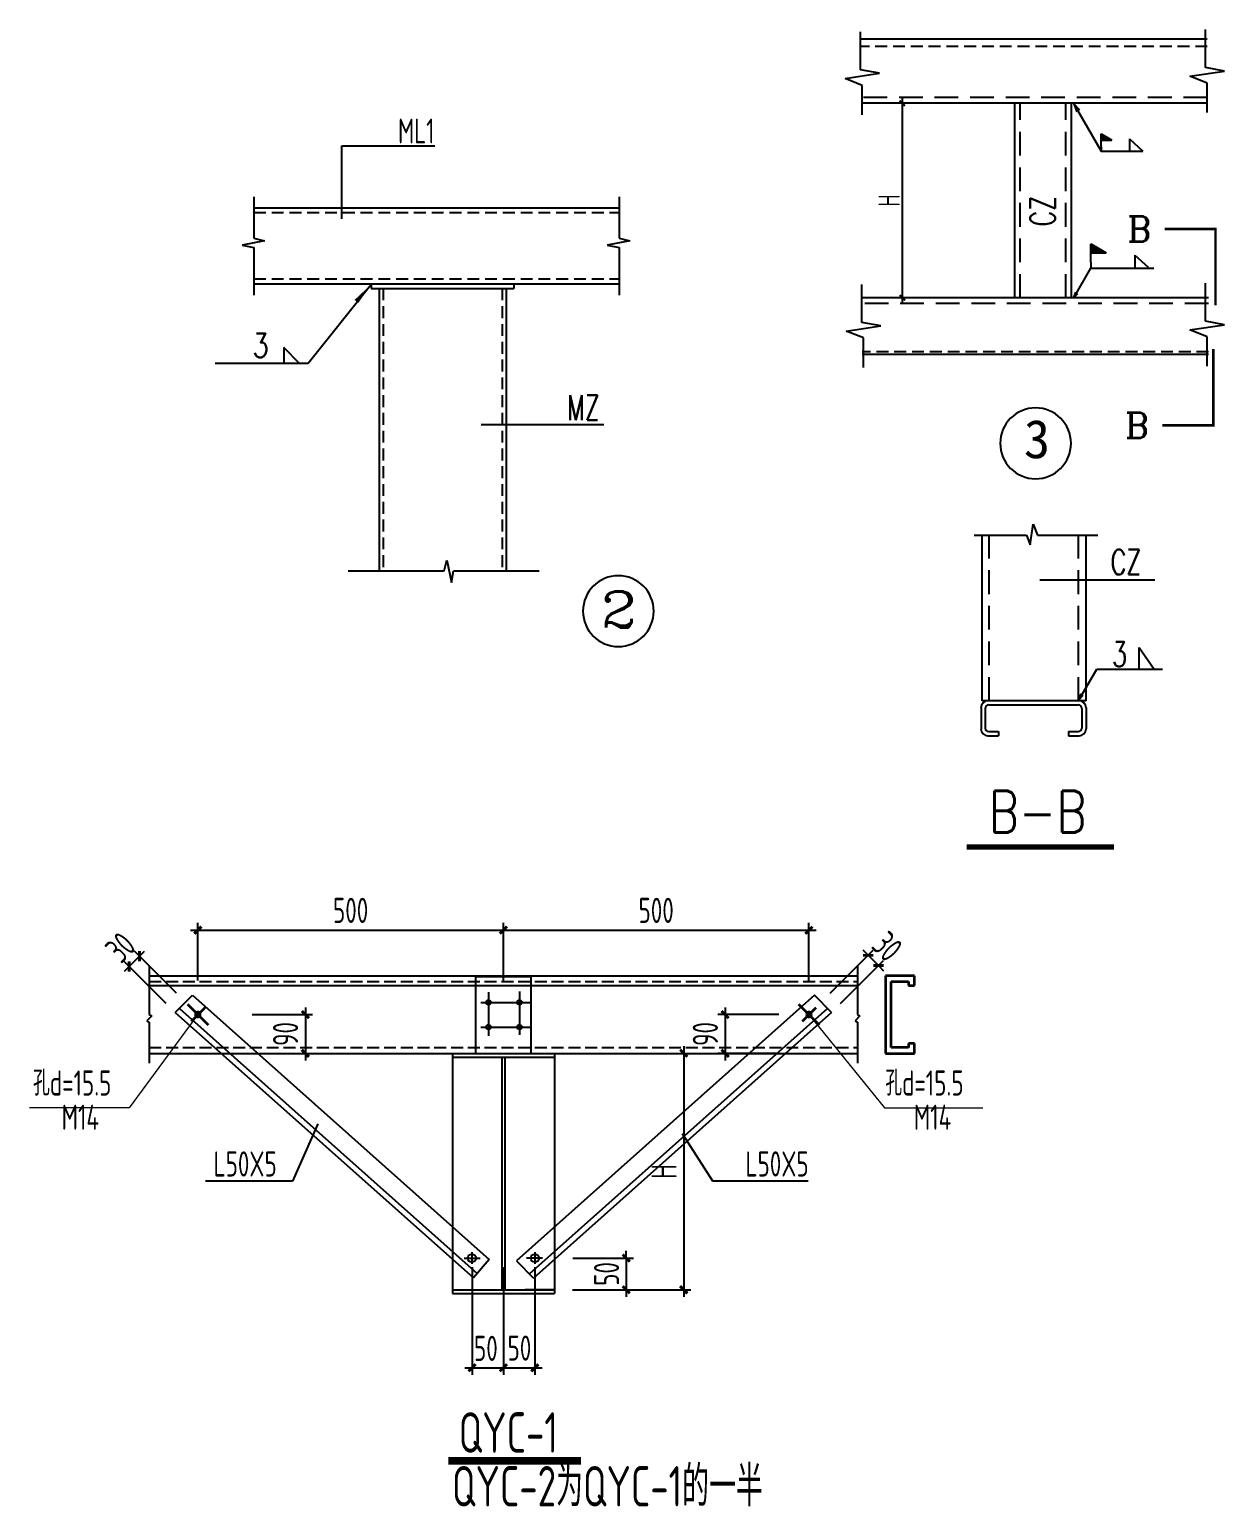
# Model space of a CAD drawing. Extents: x 293620 to 503924, y -252071 to 755100.
# Drawn here: x 425542 to 459140, y -10737 to 30787 of the extents above; entities that cross this region are included whole.
import ezdxf
from ezdxf.enums import TextEntityAlignment as Align

# ---------------------------------------------------------------- set-up
doc = ezdxf.new("R2010")
doc.units = 0
doc.header["$LTSCALE"] = 1000
doc.header["$MEASUREMENT"] = 0
for name, pattern in [('3', [38, 30, -3, 2, -3]), ('DASH', [0.35, 0.25, -0.1]), ('DASHED', [0.75, 0.5, -0.25]), ('DASHED2', [0.375, 0.25, -0.125]), ('DOTE', [2.42, 2, -0.2, 0.02, -0.2]), ('HIDDEN', [0.375, 0.25, -0.125])]:
    doc.linetypes.add(name, pattern=pattern)
doc.layers.get('Defpoints').update_dxf_attribs({"color": 250})
for name, color, linetype in [('03', 3, 'Continuous'), ('18', 2, 'Continuous'), ('35', 253, 'Continuous'), ('D', 7, 'Continuous'), ('dim', 7, 'Continuous'), ('DOTE', 14, 'DOTE'), ('HYTK-GK', 7, 'Continuous'), ('J', 7, 'DASHED2'), ('JI', 7, 'DASHED'), ('L3', 3, 'Continuous'), ('LI', 3, 'Continuous'), ('PUB_DIM', 171, 'Continuous'), ('PUB_TEXT', 7, 'Continuous'), ('TEXT', 7, 'Continuous'), ('图层1', 8, 'Continuous')]:
    doc.layers.add(name, color=color, linetype=linetype)
for name, color, linetype, lineweight in [('10', 7, 'Continuous', 35), ('14', 2, 'Continuous', 35), ('螺栓孔标注', 9, 'Continuous', 18)]:
    doc.layers.add(name, color=color, linetype=linetype, lineweight=lineweight)
doc.styles.add('_TXT', font='SIMPLEX.shx', dxfattribs={"width": 0.6})
doc.styles.add('COMP', font='COMPLEX.shx', dxfattribs={"bigfont": 'hztxt'})
doc.styles.add('ROMANS', font='romans__.ttf', dxfattribs={"width": 0.65, "height": 231.275})
doc.styles.add('TSSD_Dimension', font='Tssdeng.shx', dxfattribs={"width": 0.7, "bigfont": 'hztxt.shx'})
doc.styles.add('TSSD_REIN', font='tssdeng.shx', dxfattribs={"width": 0.7, "bigfont": 'tssdchn.shx'})
doc.styles.add('图签宋体', font='', dxfattribs={"height": 300})
doc.styles.get('图签宋体').set_extended_font_data('NSimSun')
doc.dimstyles.new('TSSD_200_200', dxfattribs={"dimtxt": 700, "dimasz": 200, "dimexe": 200, "dimexo": 500, "dimgap": 200, "dimtad": 1, "dimdec": 0, "dimzin": 0, "dimdsep": 46, "dimtxsty": 'TSSD_Dimension', "dimblk": 'ARCHTICK', "dimblk1": 'ARCHTICK', "dimblk2": 'ARCHTICK', "dimcen": 0, "dimdle": 200, "dimclrt": 7, "dimadec": 0, "dimazin": 0, "dimtfac": 1, "dimtdec": 0, "dimtix": 1, "dimtmove": 2, "dimatfit": 3, "dimfxl": 0, "dimtolj": 1, "dimtzin": 0, "dimarcsym": 0})

# ---------------------------------------------------------------- blocks, each defined once
blk = doc.blocks.new('421SWSSSS')
blk.add_line((8045775, 20746693), (8043188, 20746693))
at = {"const_width": 52.3}
blk.add_lwpolyline([(8045337, 20742767, 1), (8046830, 20742767, 1)], format="xyb", close=True, dxfattribs=at)
at = {"layer": '03'}
for p, q in [((8040252, 20751036), (8040252, 20752580)), ((8040252, 20752580), (8042213, 20752580)), ((8038399, 20751506), (8038399, 20750635)), ((8046102, 20751506), (8046102, 20750635)), ((8038399, 20751271), (8046102, 20751271)), ((8038624, 20750579), (8038148, 20750482)), ((8038148, 20750482), (8038399, 20750434)), ((8038399, 20750635), (8038624, 20750579)), ((8038399, 20750434), (8038399, 20749431)), ((8046328, 20750579), (8045851, 20750482)), ((8045851, 20750482), (8046102, 20750434)), ((8046102, 20750635), (8046328, 20750579)), ((8046102, 20750434), (8046102, 20749431)), ((8038399, 20749672), (8046102, 20749672)), ((8040885, 20749672), (8039545, 20747992)), ((8040872, 20749672), (8040872, 20749571)), ((8040872, 20749571), (8043882, 20749571)), ((8041039, 20749571), (8041039, 20743619)), ((8043715, 20749571), (8043715, 20743619)), ((8043882, 20749672), (8043882, 20749571)), ((8039027, 20748327), (8039027, 20747992)), ((8039361, 20747992), (8039027, 20748327)), ((8039545, 20747992), (8037582, 20747992)), ((8040384, 20743619), (8042409, 20743619)), ((8042409, 20743619), (8042465, 20743844)), ((8042465, 20743844), (8042562, 20743368)), ((8042562, 20743368), (8042610, 20743619)), ((8042610, 20743619), (8044417, 20743619))]:
    blk.add_line(p, q, dxfattribs=at)
at = {"layer": '03', "linetype": 'HIDDEN'}
for p, q in [((8038399, 20751170), (8046102, 20751170)), ((8038399, 20749772), (8046102, 20749772)), ((8041123, 20749571), (8041123, 20743619)), ((8043631, 20749571), (8043631, 20743619))]:
    blk.add_line(p, q, dxfattribs=at)
at = {"layer": '03'}
blk.add_lwpolyline([(8040885, 20749672, 0, 100, 0), (8040559, 20749296, 100, 100, 0)], format="xyseb", dxfattribs=at)
at = {"style": 'COMP', "width": 2.333333}
blk.add_attdef('2', text='', height=762, dxfattribs=at).set_placement((8045712, 20742420), (8046473, 20742420), align=Align.FIT)
at = {"layer": 'L3', "style": 'ROMANS'}
for s, height, width, p in [('3', 502, 0.8, (8038369, 20748118)), ('MZ', 525, 0.7, (8045001, 20746797))]:
    blk.add_text(s, height=height, dxfattribs=dict(at, width=width)).set_placement(p)
at = {"layer": 'TEXT', "style": 'TSSD_REIN', "width": 0.7}
blk.add_text('ML1', height=525, dxfattribs=at).set_placement((8041437, 20752629, 0))
blk = doc.blocks.new('XHFY')
for p, q in [((0, 2.53), (0, 4.03)), ((0, 4.03), (2.5, 2.53)), ((0, 1.03), (0, 2.53)), ((0, 2.53), (2.5, 2.53)), ((0, 1.03), (0, 0))]:
    blk.add_line(p, q)
for points in [[(2.5, 2.53), (0, 2.53), (0, 4.03), (2.5, 2.53)], [(0, 4.03), (2.5, 2.53), (0, 4.03), (2.5, 2.53)], [(2.5, 2.53), (0, 2.53), (0, 4.03), (0, 2.53)]]:
    blk.add_solid(points)
blk = doc.blocks.new('_SECTION')
at = {"const_width": 0.1}
blk.add_lwpolyline([(2, 0), (0, 0), (0, 3)], dxfattribs=at)
at = {"style": 'COMP'}
blk.add_attdef('A', text='', height=1, dxfattribs=at).set_placement((3, 0), align=Align.MIDDLE)
blk = doc.blocks.new('_ArchTick')
at = {"color": 0, "linetype": 'ByBlock', "const_width": 0.4}
blk.add_lwpolyline([(-0.5, -0.5), (0.5, 0.5)], dxfattribs=at)
blk = doc.blocks.new('W34W4WAQ3WQWQ')
for p, q in [((8054523, 20765844), (8056646, 20765844)), ((8056646, 20765844), (8061824, 20765844)), ((8061824, 20764486), (8054523, 20764486)), ((8057764, 20760383), (8057764, 20764486)), ((8058962, 20760383), (8058962, 20764486)), ((8061850, 20760383), (8054549, 20760383)), ((8061850, 20759185), (8054549, 20759185)), ((8057078, 20751887), (8057078, 20755377)), ((8059268, 20751887), (8059268, 20755377)), ((8057053, 20751739), (8057053, 20751296)), ((8059268, 20751887), (8057078, 20751887)), ((8057141, 20751724), (8057141, 20751311)), ((8057215, 20751798), (8059105, 20751798)), ((8059179, 20751724), (8059179, 20751311)), ((8059268, 20751739), (8059268, 20751296)), ((8057200, 20751148), (8057422, 20751148)), ((8057215, 20751237), (8057422, 20751237)), ((8057422, 20751237), (8057422, 20751148)), ((8058898, 20751237), (8058898, 20751148)), ((8058898, 20751237), (8059105, 20751237)), ((8058898, 20751148), (8059120, 20751148))]:
    blk.add_line(p, q)
at = {"const_width": 52.3}
blk.add_lwpolyline([(8057458, 20757315, 1), (8058951, 20757315, 1)], format="xyb", close=True, dxfattribs=at)
at = {"const_width": 111}
blk.add_lwpolyline([(8056747, 20748803), (8059857, 20748803)], dxfattribs=at)
for centre, radius, start, end in [((8056646, 20765844), 0.128, 0, 90), ((8056774, 20765844), 0.128, 90, 180), ((8057200, 20751739), 148, 90, 180), ((8057215, 20751724), 73.8, 90, 180), ((8059105, 20751724), 73.8, 0, 90), ((8059120, 20751739), 148, 0, 90), ((8057200, 20751296), 148, 180, 270), ((8057215, 20751311), 73.8, 180, 270), ((8059105, 20751311), 73.8, 270, 0), ((8059120, 20751296), 148, 270, 0)]:
    blk.add_arc(centre, radius, start, end)
at = {"layer": 'D'}
for p, q in [((8054514, 20765191), (8054514, 20765994)), ((8061785, 20765238), (8061785, 20766040)), ((8054185, 20765009), (8054915, 20765119)), ((8061457, 20765056), (8062187, 20765165)), ((8061822, 20764910), (8061457, 20765056)), ((8062187, 20765165), (8061785, 20765238)), ((8054550, 20764863), (8054185, 20765009)), ((8054550, 20764243), (8054550, 20764863)), ((8061822, 20764290), (8061822, 20764910)), ((8059012, 20764475), (8059074, 20764303)), ((8059012, 20764475), (8059127, 20764348)), ((8059012, 20764475), (8059587, 20763479)), ((8054538, 20759865), (8054538, 20760667)), ((8061785, 20759889), (8061785, 20760691)), ((8054209, 20759682), (8054939, 20759792)), ((8054939, 20759792), (8054538, 20759865)), ((8061457, 20759706), (8062187, 20759816)), ((8062187, 20759816), (8061785, 20759889)), ((8054574, 20759537), (8054209, 20759682)), ((8054574, 20758917), (8054574, 20759537)), ((8061822, 20759561), (8061457, 20759706)), ((8061822, 20758941), (8061822, 20759561)), ((8056909, 20755377), (8058010, 20755377)), ((8058010, 20755377), (8058088, 20755171)), ((8058088, 20755171), (8058150, 20755610)), ((8058150, 20755610), (8058243, 20755377)), ((8058243, 20755377), (8059513, 20755377)), ((8058295, 20754438), (8060718, 20754438))]:
    blk.add_line(p, q, dxfattribs=at)
at = {"layer": 'dim'}
for p, q in [((8055686, 20764486), (8055283, 20764486)), ((8055395, 20760270), (8055395, 20764599)), ((8059587, 20763479), (8060465, 20763479)), ((8059011, 20760383), (8059371, 20761005)), ((8059371, 20761005), (8060698, 20761005)), ((8055686, 20760383), (8055283, 20760383)), ((8059011, 20760383), (8059052, 20760501)), ((8059011, 20760383), (8059093, 20760474)), ((8059123, 20751912), (8059492, 20752551)), ((8059492, 20752551), (8060879, 20752551)), ((8059123, 20751912), (8059165, 20752033)), ((8059123, 20751912), (8059208, 20752005))]:
    blk.add_line(p, q, dxfattribs=at)
blk.add_arc((8059587, 20763479), 0.16, 210, 270, dxfattribs=at)
at = {"layer": 'J'}
for p, q in [((8061824, 20765684), (8054523, 20765684)), ((8061850, 20759247), (8054549, 20759247))]:
    blk.add_line(p, q, dxfattribs=at)
at = {"layer": 'JI'}
for p, q in [((8061824, 20764606), (8054523, 20764606)), ((8057878, 20760383), (8057878, 20764486)), ((8058843, 20760383), (8058843, 20764486)), ((8061850, 20760263), (8054549, 20760263)), ((8057226, 20751887), (8057226, 20755377)), ((8059112, 20751887), (8059112, 20755377))]:
    blk.add_line(p, q, dxfattribs=at)
at = {"layer": 'LI'}
for p, q in [((8060186, 20763735), (8060465, 20763479)), ((8060186, 20763735), (8060186, 20763479)), ((8060299, 20761282), (8060578, 20761027)), ((8060299, 20761282), (8060299, 20761026)), ((8060385, 20753007), (8060702, 20752551)), ((8060385, 20752551), (8060385, 20753007))]:
    blk.add_line(p, q, dxfattribs=at)
at = {"layer": 'PUB_DIM'}
blk.add_line((8054915, 20765119), (8054514, 20765191), dxfattribs=at)
for p, xscale, yscale, zscale in [((8059587, 20763479), 89.45101604796938, 89.45101604610683, 89.45101603722333), ((8059371, 20761005), 127.7871657833458, 127.7871657833457, 127.7871657674623)]:
    blk.add_blockref('XHFY', p, dxfattribs=dict(xscale=xscale, yscale=yscale, zscale=zscale))
at = {"layer": 'dim', "xscale": 112.5, "yscale": 112.5, "zscale": 112.5}
for p, rotation in [((8055395, 20764486), 90), ((8055395, 20760383), 270)]:
    blk.add_blockref('_ArchTick', p, dxfattribs=dict(at, rotation=rotation))
at = {"layer": 'PUB_DIM'}
ref = blk.add_blockref('_SECTION', (8061999, 20761835), dxfattribs=dict(at, xscale=536.1707520615312, yscale=536.1707520633936, zscale=536.1707519999995, rotation=180))
ref.add_attrib('A', 'B', dxfattribs={"layer": '0', "height": 536, "style": 'COMP'}).set_placement((8060390, 20761835), align=Align.MIDDLE)
at = {"layer": 'PUB_DIM', "extrusion": (0, 0, -1)}
ref = blk.add_blockref('_SECTION', (-8061950, 20757694), dxfattribs=dict(at, xscale=536.1707520615312, yscale=536.1707520633936, zscale=-536.1707519999995))
ref.add_attrib('A', 'B', dxfattribs={"layer": '0', "height": 536, "style": 'COMP'}).set_placement((8060341, 20757694), align=Align.MIDDLE)
at = {"style": 'COMP', "width": 2.333333}
blk.add_attdef('3', text='', height=762, dxfattribs=at).set_placement((8057816, 20756931), (8058577, 20756931), align=Align.FIT)
at = {"layer": 'dim', "color": 7, "insert": (8055114, 20762435), "char_height": 450, "attachment_point": 5, "rotation": 90, "style": 'TSSD_Dimension'}
blk.add_mtext('\\A1;H', dxfattribs=at)
at = {"layer": 'L3', "style": 'ROMANS', "width": 0.7}
blk.add_text('CZ', height=525, rotation=90, dxfattribs=at).set_placement((8058616, 20761886))
for s, p in [('CZ', (8059787, 20754548)), ('3', (8059817, 20752606))]:
    blk.add_text(s, height=525, dxfattribs=at).set_placement(p)
at = {"layer": 'PUB_TEXT', "style": '_TXT', "width": 0.8}
blk.add_text('B-B', height=884.7, dxfattribs=at).set_placement((8057215, 20749105))
blk = doc.blocks.new('*D506')
at = {"layer": 'Defpoints', "color": 0}
for p in [(8082840, 20782767), (8083497, 20782767), (8083497, 20780294)]:
    blk.add_point(p, dxfattribs=at)
at = {"layer": 'dim', "color": 0, "lineweight": -2}
for p, q in [((8082840, 20782392), (8082840, 20780144)), ((8083497, 20782392), (8083497, 20780144)), ((8082690, 20780294), (8083647, 20780294))]:
    blk.add_line(p, q, dxfattribs=at)
at = {"layer": 'dim', "color": 0, "lineweight": -2, "xscale": 150, "yscale": 150, "zscale": 150, "rotation": 180}
blk.add_blockref('_ArchTick', (8082840, 20780294), dxfattribs=at)
at = {"layer": 'dim', "color": 0, "lineweight": -2, "xscale": 150, "yscale": 150, "zscale": 150}
blk.add_blockref('_ArchTick', (8083497, 20780294), dxfattribs=at)
at = {"layer": 'dim', "color": 7, "insert": (8083130, 20780700), "char_height": 525, "attachment_point": 5, "style": 'TSSD_Dimension'}
blk.add_mtext('\\A1;50', dxfattribs=at)
blk = doc.blocks.new('*D507')
at = {"layer": 'Defpoints', "color": 0}
for p in [(8083497, 20782767), (8084152, 20782767), (8084152, 20780294)]:
    blk.add_point(p, dxfattribs=at)
at = {"layer": 'dim', "color": 0, "lineweight": -2}
for p, q in [((8083497, 20782392), (8083497, 20780144)), ((8084152, 20782392), (8084152, 20780144)), ((8083347, 20780294), (8084302, 20780294))]:
    blk.add_line(p, q, dxfattribs=at)
at = {"layer": 'dim', "color": 0, "lineweight": -2, "xscale": 150, "yscale": 150, "zscale": 150, "rotation": 180}
blk.add_blockref('_ArchTick', (8083497, 20780294), dxfattribs=at)
at = {"layer": 'dim', "color": 0, "lineweight": -2, "xscale": 150, "yscale": 150, "zscale": 150}
blk.add_blockref('_ArchTick', (8084152, 20780294), dxfattribs=at)
at = {"layer": 'dim', "color": 7, "insert": (8083830, 20780706), "char_height": 525, "attachment_point": 5, "style": 'TSSD_Dimension'}
blk.add_mtext('\\A1;50', dxfattribs=at)
blk = doc.blocks.new('*D508')
at = {"layer": 'Defpoints', "color": 0}
for p in [(8083496, 20789431), (8077116, 20788004), (8083496, 20788004)]:
    blk.add_point(p, dxfattribs=at)
at = {"layer": 'dim', "color": 0, "lineweight": -2}
for p, q in [((8077116, 20788379), (8077116, 20789581)), ((8083496, 20788379), (8083496, 20789581)), ((8076966, 20789431), (8083646, 20789431))]:
    blk.add_line(p, q, dxfattribs=at)
at = {"layer": 'dim', "color": 0, "lineweight": -2, "xscale": 150, "yscale": 150, "zscale": 150, "rotation": 180}
blk.add_blockref('_ArchTick', (8077116, 20789431), dxfattribs=at)
at = {"layer": 'dim', "color": 0, "lineweight": -2, "xscale": 150, "yscale": 150, "zscale": 150}
blk.add_blockref('_ArchTick', (8083496, 20789431), dxfattribs=at)
at = {"layer": 'dim', "color": 7, "insert": (8080306, 20789844), "char_height": 525, "attachment_point": 5, "style": 'TSSD_Dimension'}
blk.add_mtext('\\A1;500', dxfattribs=at)
blk = doc.blocks.new('*D509')
at = {"layer": 'Defpoints', "color": 0}
for p in [(8089875, 20789431), (8083496, 20788004), (8089875, 20788004)]:
    blk.add_point(p, dxfattribs=at)
at = {"layer": 'dim', "color": 0, "lineweight": -2}
for p, q in [((8083496, 20788379), (8083496, 20789581)), ((8089875, 20788379), (8089875, 20789581)), ((8083346, 20789431), (8090025, 20789431))]:
    blk.add_line(p, q, dxfattribs=at)
at = {"layer": 'dim', "color": 0, "lineweight": -2, "xscale": 150, "yscale": 150, "zscale": 150, "rotation": 180}
blk.add_blockref('_ArchTick', (8083496, 20789431), dxfattribs=at)
at = {"layer": 'dim', "color": 0, "lineweight": -2, "xscale": 150, "yscale": 150, "zscale": 150}
blk.add_blockref('_ArchTick', (8089875, 20789431), dxfattribs=at)
at = {"layer": 'dim', "color": 7, "insert": (8086685, 20789844), "char_height": 525, "attachment_point": 5, "style": 'TSSD_Dimension'}
blk.add_mtext('\\A1;500', dxfattribs=at)
blk = doc.blocks.new('*D510')
at = {"layer": 'Defpoints', "color": 0}
for p in [(8091327, 20788692), (8090054, 20787848), (8090269, 20787634)]:
    blk.add_point(p, dxfattribs=at)
at = {"layer": 'dim', "color": 0, "lineweight": -2}
for p, q in [((8090319, 20788114), (8091218, 20789013)), ((8091112, 20788906), (8091006, 20789013)), ((8090534, 20787899), (8091433, 20788798)), ((8091112, 20788906), (8091327, 20788692)), ((8091327, 20788692), (8091433, 20788585))]:
    blk.add_line(p, q, dxfattribs=at)
at = {"layer": 'dim', "color": 0, "lineweight": -2, "xscale": 150, "yscale": 150, "zscale": 150}
for p, rotation in [((8091112, 20788906), 315), ((8091327, 20788692), 135)]:
    blk.add_blockref('_ArchTick', p, dxfattribs=dict(at, rotation=rotation))
at = {"layer": 'dim', "color": 7, "insert": (8091511, 20789091), "char_height": 525, "attachment_point": 5, "rotation": 315, "style": 'TSSD_Dimension'}
blk.add_mtext('\\A1;30', dxfattribs=at)
blk = doc.blocks.new('*D511')
at = {"layer": 'Defpoints', "color": 0}
for p in [(8089622, 20787669), (8088125, 20786859), (8089622, 20786859)]:
    blk.add_point(p, dxfattribs=at)
at = {"layer": 'dim', "color": 0, "lineweight": -2}
for p, q in [((8088125, 20787819), (8088125, 20786709)), ((8089247, 20787669), (8087975, 20787669)), ((8089247, 20786859), (8087975, 20786859))]:
    blk.add_line(p, q, dxfattribs=at)
at = {"layer": 'dim', "color": 0, "lineweight": -2, "xscale": 150, "yscale": 150, "zscale": 150}
for p, rotation in [((8088125, 20787669), 90), ((8088125, 20786859), 270)]:
    blk.add_blockref('_ArchTick', p, dxfattribs=dict(at, rotation=rotation))
at = {"layer": 'dim', "color": 7, "insert": (8087712, 20787264), "char_height": 525, "attachment_point": 5, "rotation": 90, "style": 'TSSD_Dimension'}
blk.add_mtext('\\A1;90', dxfattribs=at)
blk = doc.blocks.new('*D512')
at = {"layer": 'Defpoints', "color": 0}
for p in [(8077876, 20787669), (8077876, 20786859), (8079361, 20786859)]:
    blk.add_point(p, dxfattribs=at)
at = {"layer": 'dim', "color": 0, "lineweight": -2}
for p, q in [((8079361, 20787819), (8079361, 20786709)), ((8078251, 20787669), (8079511, 20787669)), ((8078251, 20786859), (8079511, 20786859))]:
    blk.add_line(p, q, dxfattribs=at)
at = {"layer": 'dim', "color": 0, "lineweight": -2, "xscale": 150, "yscale": 150, "zscale": 150}
for p, rotation in [((8079361, 20787669), 90), ((8079361, 20786859), 270)]:
    blk.add_blockref('_ArchTick', p, dxfattribs=dict(at, rotation=rotation))
at = {"layer": 'dim', "color": 7, "insert": (8078948, 20787264), "char_height": 525, "attachment_point": 5, "rotation": 90, "style": 'TSSD_Dimension'}
blk.add_mtext('\\A1;90', dxfattribs=at)
blk = doc.blocks.new('*D513')
at = {"layer": 'Defpoints', "color": 0}
for p in [(8084573, 20782583), (8084573, 20781924), (8086061, 20781924)]:
    blk.add_point(p, dxfattribs=at)
at = {"layer": 'dim', "color": 0, "lineweight": -2}
for p, q in [((8084948, 20782583), (8086211, 20782583)), ((8086061, 20782583), (8086061, 20782733)), ((8086061, 20782583), (8086061, 20781924)), ((8084948, 20781924), (8086211, 20781924)), ((8086061, 20781924), (8086061, 20781774))]:
    blk.add_line(p, q, dxfattribs=at)
at = {"layer": 'dim', "color": 0, "lineweight": -2, "xscale": 150, "yscale": 150, "zscale": 150}
for p, rotation in [((8086061, 20782583), 270), ((8086061, 20781924), 90)]:
    blk.add_blockref('_ArchTick', p, dxfattribs=dict(at, rotation=rotation))
at = {"layer": 'dim', "color": 7, "insert": (8085649, 20782254), "char_height": 525, "attachment_point": 5, "rotation": 90, "style": 'TSSD_Dimension'}
blk.add_mtext('\\A1;50', dxfattribs=at)
blk = doc.blocks.new('*D514')
at = {"layer": 'Defpoints', "color": 0}
for p in [(8075683, 20788672), (8076937, 20787848), (8076722, 20787634)]:
    blk.add_point(p, dxfattribs=at)
at = {"layer": 'dim', "color": 0, "lineweight": -2}
for p, q in [((8076672, 20788114), (8075792, 20788993)), ((8075898, 20788887), (8076004, 20788993)), ((8076457, 20787899), (8075577, 20788778)), ((8075683, 20788672), (8075577, 20788566)), ((8075898, 20788887), (8075683, 20788672))]:
    blk.add_line(p, q, dxfattribs=at)
at = {"layer": 'dim', "color": 0, "lineweight": -2, "xscale": 150, "yscale": 150, "zscale": 150}
for p, rotation in [((8075898, 20788887), 225.0000000002482), ((8075683, 20788672), 45.00000000024823)]:
    blk.add_blockref('_ArchTick', p, dxfattribs=dict(at, rotation=rotation))
at = {"layer": 'dim', "color": 7, "insert": (8075499, 20789072), "char_height": 525, "attachment_point": 5, "rotation": 45, "style": 'TSSD_Dimension'}
blk.add_mtext('\\A1;30', dxfattribs=at)
blk = doc.blocks.new('*D515')
at = {"layer": 'Defpoints', "color": 0}
for p in [(8084560, 20786859), (8084560, 20781924), (8087261, 20781924)]:
    blk.add_point(p, dxfattribs=at)
at = {"layer": 'dim', "color": 0, "lineweight": -2}
for p, q in [((8084935, 20786859), (8087411, 20786859)), ((8087261, 20787009), (8087261, 20781774)), ((8084935, 20781924), (8087411, 20781924))]:
    blk.add_line(p, q, dxfattribs=at)
at = {"layer": 'dim', "color": 0, "lineweight": -2, "xscale": 150, "yscale": 150, "zscale": 150}
for p, rotation in [((8087261, 20786859), 90), ((8087261, 20781924), 270)]:
    blk.add_blockref('_ArchTick', p, dxfattribs=dict(at, rotation=rotation))
at = {"layer": 'dim', "color": 7, "insert": (8086849, 20784391), "char_height": 525, "attachment_point": 5, "rotation": 90, "style": 'TSSD_Dimension'}
blk.add_mtext('\\A1;H', dxfattribs=at)
blk = doc.blocks.new('324231423423')
for p, q in [((8082431.66, 20786777.65), (8082431.66, 20781924.09)), ((8084559.53, 20786777.65), (8084559.53, 20781924.09)), ((8082675.97, 20782583.18, -13375.18), (8083012.7, 20782583.18, -13375.18)), ((8082839.58, 20782710.72, -13375.18), (8082839.58, 20782467.61, -13375.18)), ((8083199.75, 20782556.95, -13375.18), (8082871.02, 20782169.18, -13375.18)), ((8083766.32, 20782525.87), (8084124.57, 20782167.62)), ((8084315.22, 20782583.18, -13375.18), (8083978.49, 20782583.18, -13375.18)), ((8084151.61, 20782710.72, -13375.18), (8084151.61, 20782467.61, -13375.18))]:
    blk.add_line(p, q)
for centre in [(8082837.97, 20782583.18, -13375.18), (8084153.22, 20782583.18, -13375.18)]:
    blk.add_circle(centre, 86.49)
at = {"layer": '10', "color": 253}
for p, q in [((8076901.36, 20787884.29), (8077331.25, 20787454.39)), ((8077259.6, 20787812.64), (8076973.01, 20787526.05)), ((8089659.94, 20787884.29), (8090089.83, 20787454.39)), ((8090018.18, 20787812.64), (8089731.58, 20787526.05))]:
    blk.add_line(p, q, dxfattribs=at)
at = {"layer": '10'}
for p, q in [((8077166.97, 20787669.34), (8077166.97, 20787669.34)), ((8089925.54, 20787669.34), (8089925.54, 20787669.34))]:
    blk.add_line(p, q, dxfattribs=at)
for centre, start, end in [((8077116.31, 20787669.34), 0, 180), ((8089874.88, 20787669.34), 0, 180), ((8077116.31, 20787669.34), 180, 0), ((8089874.88, 20787669.34), 180, 0)]:
    blk.add_arc(centre, 50.66, start, end, dxfattribs=at)
at = {"layer": '14'}
for p, q in [((8091469.71, 20788479.95), (8091469.71, 20786858.72)), ((8092077.67, 20788479.95), (8091469.71, 20788479.95)), ((8091591.3, 20786980.31), (8091591.3, 20788358.37)), ((8091591.3, 20788358.37), (8091956.07, 20788358.37)), ((8091956.07, 20788358.37), (8091956.07, 20788277.3)), ((8092077.67, 20788277.3), (8092077.67, 20788479.95)), ((8091956.07, 20788277.3), (8092077.67, 20788277.3)), ((8091469.71, 20786858.72), (8092077.67, 20786858.72)), ((8091469.71, 20786858.72), (8091469.71, 20786858.72)), ((8091956.07, 20786980.31), (8091591.3, 20786980.31)), ((8092077.67, 20787061.37), (8091956.07, 20787061.37)), ((8091956.07, 20787061.37), (8091956.07, 20786980.31)), ((8092077.67, 20786858.72), (8092077.67, 20787061.37))]:
    blk.add_line(p, q, dxfattribs=at)
at = {"layer": '18'}
for p, q in [((8076103.03, 20788682.61), (8076103.03, 20787669.34)), ((8090888.15, 20788682.61), (8090888.15, 20787669.34)), ((8076103.03, 20788479.95), (8090888.15, 20788479.95)), ((8076103.03, 20788277.3), (8090888.15, 20788277.3)), ((8076643.42, 20787712.33), (8077001.67, 20788070.59)), ((8077001.67, 20788070.59), (8083199.75, 20782556.95)), ((8089989.52, 20788070.59), (8083766.32, 20782525.87)), ((8090347.77, 20787712.33), (8089989.52, 20788070.59)), ((8076729.4, 20787798.32), (8082949.92, 20782262.25)), ((8090261.79, 20787798.32), (8084038.59, 20782253.6)), ((8076153.7, 20787638.93), (8076052.37, 20787537.61)), ((8076052.37, 20787537.61), (8076103.03, 20787507.23)), ((8076103.03, 20787669.34), (8076153.7, 20787638.93)), ((8076103.03, 20787507.23), (8076103.03, 20786656.07)), ((8076643.42, 20787712.33), (8082871.02, 20782169.18)), ((8090347.77, 20787712.33), (8084124.57, 20782167.62)), ((8090938.81, 20787638.93), (8090837.49, 20787537.61)), ((8090837.49, 20787537.61), (8090888.15, 20787507.23)), ((8090888.15, 20787669.34), (8090938.81, 20787638.93)), ((8090888.15, 20787507.23), (8090888.15, 20786656.07)), ((8076103.03, 20786858.72), (8077497.03, 20786858.72)), ((8078213.52, 20786858.72), (8088777.67, 20786858.72)), ((8082431.66, 20786858.72), (8084559.53, 20786858.72)), ((8082431.66, 20786858.72), (8082431.66, 20786777.65)), ((8084559.53, 20786858.72), (8084559.53, 20786777.65)), ((8089494.16, 20786858.72), (8090888.15, 20786858.72)), ((8082431.66, 20786777.65), (8084559.53, 20786777.65)), ((8083465.2, 20786777.65), (8083465.2, 20781924.09)), ((8083525.99, 20786777.65), (8083525.99, 20781924.09)), ((8082431.66, 20781924.09), (8084559.53, 20781924.09)), ((8082431.66, 20781924.09), (8083039.62, 20781924.09)), ((8082431.66, 20781924.09), (8082431.66, 20781843.03)), ((8083465.2, 20781924.09), (8083525.99, 20781924.09)), ((8084559.53, 20781924.09), (8083951.57, 20781924.09)), ((8084559.53, 20781924.09), (8084559.53, 20781843.03)), ((8082431.66, 20781843.03), (8084559.53, 20781843.03))]:
    blk.add_line(p, q, dxfattribs=at)
at = {"layer": '18', "color": 2, "linetype": 'DASH'}
for p, q in [((8076103.03, 20788358.37), (8090888.15, 20788358.37)), ((8076103.03, 20786980.31), (8090888.15, 20786980.31))]:
    blk.add_line(p, q, dxfattribs=at)
at = {"layer": '18', "color": 2, "linetype": '3'}
for p, q in [((8077497.03, 20786858.72), (8078213.52, 20786858.72)), ((8088777.67, 20786858.72), (8089494.16, 20786858.72))]:
    blk.add_line(p, q, dxfattribs=at)
at = {"layer": '35', "color": 3, "const_width": 160.43, "elevation": 22291.97}
blk.add_lwpolyline([(8082347.16, 20778352.37), (8085112.67, 20778352.37)], dxfattribs=at)
at = {"layer": 'Defpoints', "color": 0, "linetype": 'ByBlock'}
for p in [(8090261.79, 20787798.32), (8076643.42, 20787712.33), (8082431.66, 20786777.65), (8084559.53, 20786777.65), (8082871.02, 20782169.18), (8084038.59, 20782253.6), (8082431.66, 20781924.09), (8084559.53, 20781924.09)]:
    blk.add_point(p, dxfattribs=at)
at = {"layer": 'DOTE'}
for p, q in [((8083185.39, 20788136.82), (8083185.39, 20787225.15)), ((8083833.88, 20788153.01), (8083833.88, 20787246.73)), ((8083023.09, 20787922.96), (8084053.97, 20787922.96)), ((8083023.09, 20787406.5), (8084053.97, 20787406.5))]:
    blk.add_line(p, q, dxfattribs=at)
at = {"layer": 'PUB_DIM'}
for p, q in [((8079620.51, 20785386.56, -13375.18), (8079093.34, 20784191.2, -13375.18)), ((8087229.39, 20785183.61, -13375.18), (8087858.92, 20784198.87, -13375.18)), ((8079093.34, 20784191.2, -13375.18), (8077277.43, 20784191.2, -13375.18)), ((8087858.92, 20784198.87, -13375.18), (8089857, 20784198.87, -13375.18))]:
    blk.add_line(p, q, dxfattribs=at)
at = {"layer": '图层1'}
for p, q in [((8082914.92, 20788457.13), (8082914.92, 20786858.72)), ((8084076.27, 20788457.13), (8082914.92, 20788457.13)), ((8084076.27, 20786858.72), (8084076.27, 20788457.13)), ((8082914.92, 20786858.72), (8084076.27, 20786858.72))]:
    blk.add_line(p, q, dxfattribs=at)
for centre in [(8083185.39, 20787922.96), (8083833.88, 20787922.96), (8083185.39, 20787406.5), (8083833.88, 20787406.5)]:
    blk.add_circle(centre, 48.64, dxfattribs=at)
at = {"layer": '螺栓孔标注', "color": 4}
for p, q in [((8077116.31, 20787669.34), (8075680.47, 20785721.97, 0)), ((8077126.44, 20787669.34), (8077126.44, 20787669.34)), ((8089874.88, 20787669.34), (8091452.7, 20785721.97, 0)), ((8089885.01, 20787669.34), (8089885.01, 20787669.34)), ((8075680.47, 20785721.97, 0), (8073601.84, 20785721.97, 0)), ((8091452.7, 20785721.97, 0), (8093504.75, 20785721.97, 0))]:
    blk.add_line(p, q, dxfattribs=at)
for centre, start, end in [((8077116.31, 20787669.34), 0, 180), ((8077116.31, 20787669.34), 180, 0), ((8089874.88, 20787669.34), 0, 180), ((8089874.88, 20787669.34), 180, 0)]:
    blk.add_arc(centre, 10.13, start, end, dxfattribs=at)
at = {"layer": '35', "color": 3, "style": 'TSSD_REIN', "width": 0.7}
for s, height, p in [('QYC-1', 844.393, (8082561.81, 20778521.25, 22291.97)), ('QYC-2为QYC-1的一半', 844.3927, (8082421.81, 20777399.25, 22291.97))]:
    blk.add_text(s, height=height, dxfattribs=at).set_placement(p)
at = {"layer": 'TEXT', "style": 'TSSD_REIN', "width": 0.7}
for s, p in [('孔d=15.5', (8073675.65, 20785819.81, 0)), ('孔d=15.5', (8091469.15, 20785819.81, 0)), ('M14', (8074271.17, 20785105.33, 0)), ('M14', (8092064.67, 20785105.33, 0))]:
    blk.add_text(s, height=525, dxfattribs=at).set_placement(p, align=Align.BOTTOM_LEFT)
for p in [(8077444.03, 20784287.45), (8088549.43, 20784287.45)]:
    blk.add_text('L50X5', height=525, dxfattribs=at).set_placement(p)
at = {"layer": 'dim'}
for base, p1, p2, picture, middle in [((8083495.59, 20789431.18, 8916.79), (8077116.31, 20788003.72, 8916.79), (8083495.59, 20788003.72, 8916.79), '*D508', (8080305.95, 20789843.68, 8916.79)), ((8089874.88, 20789431.18, 8916.79), (8083495.59, 20788003.72, 8916.79), (8089874.88, 20788003.72, 8916.79), '*D509', (8086685.24, 20789843.68, 8916.79))]:
    dim = blk.add_linear_dim(base=base, p1=p1, p2=p2, text='500', dimstyle='TSSD_200_200', override={"dimscale": 0.75, "dimlfac": 1.333333}, dxfattribs=at)
    dim.commit()
    dim.dimension.update_dxf_attribs({"geometry": picture, "text_midpoint": middle})
for p1, p2, distance, picture, middle in [((8076937.18, 20787848.47, 8916.79), (8076722.24, 20787633.52, 8916.79), -1469.17, '*D514', (8075499.17, 20789071.53, 8916.79)), ((8090054.01, 20787848.47, 8916.79), (8090268.95, 20787633.52, 8916.79), 1496.22, '*D510', (8091511.15, 20789090.66, 8916.79))]:
    dim = blk.add_aligned_dim(p1=p1, p2=p2, distance=distance, text='30', dimstyle='TSSD_200_200', override={"dimscale": 0.75, "dimlfac": 1.333333}, dxfattribs=at)
    dim.commit()
    dim.dimension.update_dxf_attribs({"geometry": picture, "text_midpoint": middle})
for base, p1, p2, text, picture, middle in [((8079360.8, 20786858.72, 8916.79), (8077876.26, 20787669.34, 8916.79), (8077876.26, 20786858.72, 8916.79), '90', '*D512', (8078948.3, 20787264.03, 8916.79)), ((8088124.82, 20786858.72, 8916.79), (8089621.56, 20787669.34, 8916.79), (8089621.56, 20786858.72, 8916.79), '90', '*D511', (8087712.32, 20787264.03, 8916.79)), ((8087261.4, 20781924.09, 8916.79), (8084559.53, 20786858.72, 8916.79), (8084559.53, 20781924.09, 8916.79), 'H', '*D515', (8086848.9, 20784391.41, 8916.79)), ((8086061.4, 20781924.09, 8916.79), (8084573.49, 20782583.17, 8916.79), (8084573.49, 20781924.09, 8916.79), '50', '*D513', (8085648.9, 20782253.63, 8916.79))]:
    dim = blk.add_linear_dim(base=base, p1=p1, p2=p2, angle=90, text=text, dimstyle='TSSD_200_200', override={"dimscale": 0.75, "dimlfac": 1.333333}, dxfattribs=at)
    dim.commit()
    dim.dimension.update_dxf_attribs({"geometry": picture, "text_midpoint": middle})
for base, p1, p2, picture, middle in [((8083496.62, 20780294.04, -13375.18), (8082839.58, 20782767.35, -13375.18), (8083496.62, 20782767.35, -13375.18), '*D506', (8083130.49, 20780699.71, -13375.18)), ((8084151.6, 20780294.04, -13375.18), (8083496.62, 20782767.35, -13375.18), (8084151.6, 20782767.35, -13375.18), '*D507', (8083830.3, 20780705.96, -13375.18))]:
    dim = blk.add_linear_dim(base=base, p1=p1, p2=p2, angle=0, text='50', dimstyle='TSSD_200_200', override={"dimscale": 0.75, "dimlfac": 1.333333}, dxfattribs=at)
    dim.commit()
    dim.dimension.update_dxf_attribs({"geometry": picture, "text_midpoint": middle, "dimtype": 129})

msp = doc.modelspace()

# ---------------------------------------------------------------- block references
at = {"layer": 'HYTK-GK'}
for name, p, xscale, yscale, zscale in [('W34W4WAQ3WQWQ', (-10290441.9, -27657265.8), 1.33333329949528, 1.333333302289248, 1.3333333), ('324231423423', (-10447177, -27991660.3), 1.346699964255095, 1.346699964255095, 1.346699966334199)]:
    msp.add_blockref(name, p, dxfattribs=dict(at, xscale=xscale, yscale=yscale, zscale=zscale))
ref = msp.add_blockref('421SWSSSS', (-10286012.9, -27642586.7), dxfattribs=dict(at, xscale=1.33333329949528, yscale=1.333333302289248, zscale=1.3333333))
ref.add_attrib('2', '2', dxfattribs={"layer": '0', "height": 1015.5, "style": 'COMP', "width": 1.5}).set_placement((441602.6, 13973.1), (442618.1, 13973.1), align=Align.FIT)

# ---------------------------------------------------------------- texts
at = {"layer": 'TEXT', "style": '图签宋体'}
msp.add_text('3', height=1080, dxfattribs=at).set_placement((453502.8, 18735.2, 0))

doc.saveas('drawing.dxf')
